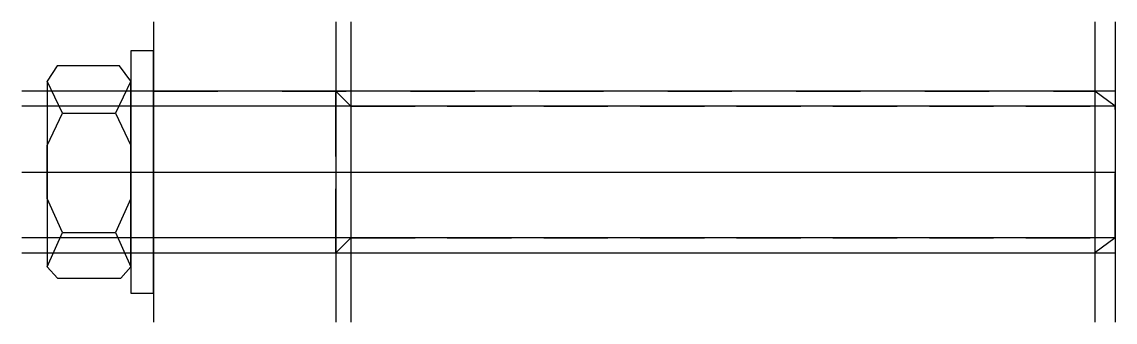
# Model space of a CAD drawing. Extents: x -13 to 95, y -15 to 15.
import ezdxf

# ---------------------------------------------------------------- set-up
doc = ezdxf.new("R2010")
doc.units = 0
doc.linetypes.add('DASHED', pattern=[12.7, 6.35, -6.35])
doc.linetypes.add('HIDDEN', pattern=[9.525, 6.35, -3.175])
doc.layers.get('0').update_dxf_attribs({"linetype": 'CONTINUOUS'})

msp = doc.modelspace()

# ---------------------------------------------------------------- linework, layer by layer
at = {"linetype": 'CONTINUOUS'}
for p, q in [((0, 14.86), (0, -14.86)), ((18, 14.86), (18, -14.86)), ((19.5, 14.86), (19.5, -14.86)), ((93, 14.86), (93, -14.86)), ((95, 14.86), (95, -14.86)), ((0, 12), (-2.25, 12)), ((-2.25, 12), (-2.25, 0)), ((0, -12), (0, 12)), ((-9.52, 10.5), (-10.5, 9)), ((-3.36, 10.5), (-9.52, 10.5)), ((-2.25, 9), (-3.36, 10.5)), ((-9, 5.81), (-10.5, 9)), ((-10.5, 9), (-10.5, -9.38)), ((-2.25, 9), (-3.75, 5.81)), ((-2.25, 0), (-2.25, 9)), ((95, 8), (-13, 8)), ((95, 6.5), (-13, 6.5)), ((-10.5, 2.62), (-9, 5.81)), ((-9, 5.81), (-3.75, 5.81)), ((-3.75, 5.81), (-2.25, 2.62)), ((-10.5, -2.63), (-10.5, 2.62)), ((-2.25, 2.62), (-2.25, -2.62)), ((-13, 0), (95, 0)), ((-2.25, -9.38), (-2.25, 0)), ((-2.25, 0), (-2.25, -12)), ((-9, -6), (-10.5, -2.63)), ((-2.25, -2.62), (-3.75, -6)), ((-10.5, -9.38), (-9, -6)), ((-9, -6), (-3.75, -6)), ((-3.75, -6), (-2.25, -9.38)), ((95, -6.5), (-13, -6.5)), ((-13, -8), (95, -8)), ((-10.5, -9.38), (-9.47, -10.5)), ((-3.22, -10.5), (-2.25, -9.38)), ((-9.47, -10.5), (-3.22, -10.5)), ((-2.25, -12), (0, -12))]:
    msp.add_line(p, q, dxfattribs=at)
at = {"linetype": 'DASHED'}
for p, q in [((0, 8), (93, 8)), ((95, 6.5), (93, 8)), ((93, 8), (93, -8)), ((95, -6.5), (95, 6.5)), ((95, -6.5), (93, -8)), ((0, -8), (93, -8))]:
    msp.add_line(p, q, dxfattribs=at)
at = {"linetype": 'HIDDEN'}
for p, q in [((18, 8), (19.5, 6.5)), ((18, -8), (18, 8)), ((19.5, 6.5), (93, 6.5)), ((18, -8), (19.5, -6.5)), ((19.5, -6.5), (93, -6.5))]:
    msp.add_line(p, q, dxfattribs=at)

doc.saveas('drawing.dxf')
